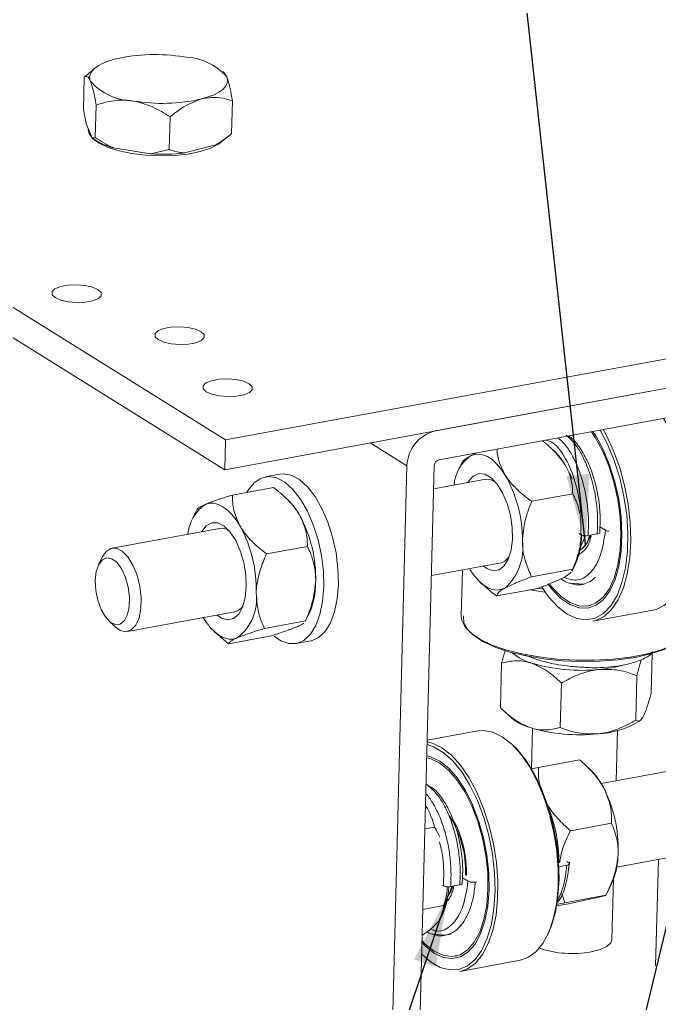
# Model space of a CAD drawing. Header units: millimetres. Extents: x 15 to 415, y 5 to 292.
# Drawn here: x 95.32 to 125.45, y 146.35 to 192.74 of the extents above; entities that cross this region are included whole.
import ezdxf

# ---------------------------------------------------------------- set-up
doc = ezdxf.new("R2010")
doc.units = ezdxf.units.MM
doc.dimstyles.new('SLDDIMSTYLE0', dxfattribs={"dimtxt": 0.18, "dimasz": 3.302, "dimexe": 0, "dimexo": 0.0625, "dimgap": 0, "dimtad": 0, "dimtih": 1, "dimtoh": 1, "dimdec": 0, "dimrnd": 1e-09, "dimzin": 0, "dimdsep": 46, "dimtxsty": 'Standard', "dimsah": 1, "dimcen": 0.09, "dimadec": 0, "dimazin": 0, "dimtfac": 3.302, "dimtdec": 0, "dimtofl": 0, "dimtmove": 0, "dimatfit": 3, "dimfxl": 1, "dimfrac": 2, "dimtolj": 1, "dimtzin": 0, "dimarcsym": 0})

msp = doc.modelspace()

# ---------------------------------------------------------------- linework, layer by layer
at = {"color": 7, "linetype": 'Continuous', "lineweight": 15}
for p, q in [((105.016, 172.918), (72.101, 193.438)), ((104.98, 171.515), (72.064, 192.035)), ((98.861, 190.451), (98.425, 190.092)), ((104.97, 190.212), (104.88, 190.294)), ((105.073, 190.036), (104.958, 190.199)), ((98.317, 188.497), (98.357, 190.035)), ((98.445, 190.102), (98.357, 190.035)), ((105.298, 187.367), (105.338, 188.905)), ((98.871, 187.175), (98.911, 188.713)), ((102.361, 186.61), (102.401, 188.148)), ((98.446, 187.82), (98.585, 187.49)), ((98.547, 187.58), (98.546, 187.546)), ((98.585, 187.49), (98.723, 187.159)), ((98.871, 187.175), (98.723, 187.159)), ((104.919, 187.055), (105.229, 187.31)), ((99.735, 186.687), (100.607, 186.546)), ((100.607, 186.546), (101.479, 186.405)), ((102.361, 186.61), (101.479, 186.405)), ((103.087, 186.453), (103.82, 186.642)), ((103.82, 186.642), (104.554, 186.831)), ((105.016, 172.918), (156.734, 182.46)), ((104.98, 171.515), (156.697, 181.057)), ((155.404, 180.819), (114.892, 173.344)), ((155.152, 179.376), (115.071, 171.98)), ((105.016, 172.918), (104.98, 171.515)), ((120.508, 172.389), (120.386, 172.504)), ((113.563, 171.702), (112.418, 127.736)), ((114.85, 171.707), (113.717, 128.209)), ((116.165, 171.867), (116.017, 171.56)), ((107.578, 171.309), (106.889, 171.182)), ((117.272, 171.064), (114.821, 170.612)), ((107.272, 170.679), (105.338, 170.322)), ((121.371, 170.381), (119.437, 170.024)), ((107.967, 170.075), (107.799, 170.233)), ((103.659, 169.626), (103.475, 169.246)), ((104.73, 168.75), (99.666, 167.815)), ((121.753, 168.445), (121.653, 168.507)), ((122.526, 168.486), (122.095, 168.406)), ((122.65, 168.827), (122.917, 168.66)), ((121.973, 167.976), (121.995, 168)), ((108.872, 167.897), (106.938, 167.54)), ((121.806, 167.775), (121.763, 167.749)), ((99.206, 167.396), (99.026, 167.023)), ((114.715, 166.524), (117.998, 167.13)), ((121.347, 166.743), (121.494, 167.047)), ((116.172, 166.793), (116.115, 164.612)), ((121.369, 166.819), (119.435, 166.462)), ((121.369, 166.819), (121.336, 166.749)), ((117.002, 166.219), (117.124, 166.103)), ((121.268, 166.166), (121.842, 166.111)), ((121.84, 166.11), (121.905, 166.122)), ((119.721, 165.92), (117.786, 165.563)), ((119.748, 165.918), (119.972, 165.884)), ((100.392, 163.882), (105.456, 164.816)), ((108.769, 164.355), (108.952, 164.733)), ((122.095, 165.09), (122.181, 165.106)), ((122.318, 164.368), (125.162, 164.893)), ((99.511, 164.393), (99.812, 164.109)), ((108.781, 164.387), (106.846, 164.03)), ((108.781, 164.387), (108.761, 164.359)), ((104.461, 163.904), (104.632, 163.743)), ((104.641, 163.753), (105.155, 163.301)), ((107.09, 163.658), (105.155, 163.301)), ((108.34, 163.315), (109.03, 163.442)), ((125.113, 162.846), (125.065, 160.983)), ((118.017, 162.39), (117.963, 160.29)), ((120.841, 161.454), (120.786, 159.354)), ((124.392, 161.8), (124.337, 159.7)), ((118.107, 160.154), (118.481, 159.813)), ((124.5, 159.656), (124.562, 159.708)), ((116.906, 159.198), (114.512, 158.756)), ((119.479, 159.315), (119.429, 157.407)), ((123.416, 156.84), (123.477, 159.211)), ((130.873, 158.216), (122.719, 156.711)), ((121.694, 157.833), (119.76, 157.476)), ((122.221, 157.348), (121.95, 157.603)), ((114.661, 156.565), (114.459, 156.689)), ((114.756, 155.068), (114.852, 154.663)), ((114.852, 154.663), (114.404, 154.58)), ((123.197, 154.846), (121.263, 154.489)), ((123.444, 152.778), (131.732, 154.307)), ((125.408, 153.14), (125.277, 148.123)), ((120.717, 152.794), (121.091, 152.864)), ((121.181, 152.982), (121.086, 153.041)), ((116.173, 152.274), (116.44, 152.108)), ((123.221, 149.357), (123.295, 152.215)), ((115.276, 151.893), (115.24, 151.915)), ((116.049, 151.933), (115.619, 151.854)), ((116.782, 152.068), (116.847, 152.08)), ((123.011, 151.601), (123.207, 152.006)), ((121.004, 151.097), (120.856, 151.526)), ((122.938, 151.454), (121.004, 151.097)), ((115.283, 150.963), (114.305, 150.782)), ((121.176, 151.049), (120.614, 150.945)), ((115.199, 150.463), (115.233, 150.535)), ((114.791, 149.613), (115.365, 149.558)), ((115.363, 149.558), (115.644, 149.61)), ((115.835, 148.577), (115.921, 148.593)), ((116.057, 147.856), (118.902, 148.38))]:
    msp.add_line(p, q, dxfattribs=at)
at = {"color": 8, "linetype": 'Continuous', "lineweight": 15}
msp.add_line((113.563, 171.702), (111.834, 172.779), dxfattribs=at)
at = {"color": 7, "linetype": 'Continuous', "lineweight": 15, "flags": 128}
for points in [[(99.838, 190.884), (99.523, 190.79), (99.248, 190.682), (99.018, 190.561), (98.837, 190.43), (98.707, 190.29), (98.631, 190.144), (98.611, 189.995), (98.646, 189.844)], [(105.073, 190.036), (105.108, 189.886), (105.088, 189.737), (105.012, 189.591), (104.882, 189.451), (104.701, 189.32), (104.471, 189.199), (104.196, 189.091), (103.881, 188.997)], [(104.851, 187.003), (104.677, 186.866), (104.302, 186.675), (103.817, 186.518), (103.244, 186.402), (102.608, 186.333), (101.936, 186.313), (101.258, 186.343), (100.604, 186.422), (100.001, 186.547), (99.477, 186.711), (99.054, 186.908), (98.751, 187.13), (98.582, 187.366), (98.546, 187.546)], [(99.013, 180.003), (98.748, 180.119), (98.394, 180.198), (97.991, 180.231), (97.59, 180.214), (97.238, 180.149), (96.979, 180.044), (96.842, 179.911), (96.845, 179.767), (96.987, 179.629), (97.252, 179.514), (97.607, 179.435), (98.009, 179.401), (98.41, 179.418), (98.762, 179.483), (99.022, 179.588), (99.159, 179.721), (99.155, 179.865), (99.013, 180.003)], [(103.863, 178.024), (103.599, 178.139), (103.244, 178.219), (102.842, 178.252), (102.44, 178.235), (102.089, 178.17), (101.829, 178.065), (101.692, 177.932), (101.695, 177.788), (101.838, 177.65), (102.102, 177.534), (102.457, 177.455), (102.859, 177.422), (103.261, 177.439), (103.612, 177.504), (103.872, 177.609), (104.009, 177.742), (104.006, 177.886), (103.863, 178.024)], [(106.128, 175.567), (105.863, 175.683), (105.508, 175.762), (105.106, 175.795), (104.705, 175.778), (104.353, 175.713), (104.093, 175.608), (103.957, 175.476), (103.96, 175.332), (104.102, 175.194), (104.367, 175.078), (104.722, 174.999), (105.124, 174.966), (105.525, 174.983), (105.877, 175.048), (106.137, 175.153), (106.273, 175.285), (106.27, 175.429), (106.128, 175.567)], [(125.162, 164.893), (125.3, 164.927), (125.694, 165.12), (126.048, 165.447), (126.354, 165.9), (126.602, 166.467), (126.788, 167.134), (126.905, 167.882), (126.952, 168.693), (126.926, 169.546), (126.829, 170.419), (126.662, 171.288), (126.432, 172.132), (126.142, 172.928), (125.801, 173.656), (125.648, 173.932)], [(119.91, 165.978), (120.236, 165.518), (120.669, 165.045), (121.117, 164.7), (121.569, 164.493), (122.012, 164.43), (122.433, 164.512), (122.822, 164.738), (123.167, 165.1), (123.46, 165.59), (123.692, 166.193), (123.856, 166.894), (123.95, 167.673), (123.969, 168.509), (123.913, 169.379), (123.785, 170.259), (123.587, 171.126), (123.324, 171.956), (123.005, 172.725), (122.658, 173.38)], [(122.317, 173.317), (122.455, 173.106), (122.807, 172.46), (123.111, 171.732), (123.358, 170.944), (123.541, 170.121), (123.653, 169.286), (123.692, 168.466), (123.656, 167.685), (123.547, 166.968), (123.367, 166.335), (123.123, 165.806), (122.821, 165.397), (122.47, 165.121), (122.083, 164.986), (121.669, 164.996), (121.242, 165.151), (120.815, 165.446), (120.401, 165.872), (120.228, 166.094)], [(122.252, 173.305), (122.43, 173.037), (122.775, 172.404), (123.073, 171.692), (123.315, 170.92), (123.493, 170.113), (123.603, 169.296), (123.641, 168.493), (123.606, 167.728), (123.499, 167.025), (123.323, 166.405), (123.084, 165.887), (122.788, 165.487), (122.445, 165.217), (122.065, 165.085), (121.66, 165.095), (121.242, 165.246), (120.824, 165.535), (120.418, 165.952), (120.294, 166.109)], [(122.803, 173.407), (122.956, 173.132), (123.297, 172.403), (123.587, 171.607), (123.818, 170.763), (123.984, 169.894), (124.081, 169.021), (124.107, 168.169), (124.061, 167.357), (123.943, 166.609), (123.758, 165.943), (123.509, 165.376), (123.204, 164.922), (122.85, 164.595), (122.456, 164.402), (122.318, 164.368)], [(118.18, 171.276), (117.987, 171.558), (117.783, 171.797), (117.571, 171.989), (117.356, 172.13), (117.141, 172.219), (116.93, 172.254), (116.726, 172.233), (116.532, 172.158)], [(106.021, 170.448), (106.082, 170.554), (106.362, 170.903), (106.686, 171.12), (107.044, 171.197), (107.423, 171.132), (107.808, 170.926), (108.187, 170.587), (108.544, 170.127), (108.869, 169.564), (109.148, 168.916), (109.371, 168.209), (109.531, 167.466), (109.622, 166.716), (109.64, 165.985)], [(107.578, 171.309), (107.734, 171.324), (108.112, 171.259), (108.498, 171.053), (108.876, 170.714), (109.234, 170.254), (109.558, 169.691), (109.837, 169.044), (110.061, 168.336), (110.221, 167.594), (110.311, 166.844), (110.33, 166.113)], [(116.43, 170.909), (116.463, 170.965), (116.683, 171.218), (116.945, 171.334), (117.233, 171.306), (117.528, 171.136), (117.812, 170.835), (118.068, 170.422), (118.279, 169.922), (118.432, 169.367), (118.517, 168.791), (118.529, 168.232), (118.467, 167.724), (118.336, 167.298), (118.142, 166.983), (117.9, 166.797), (117.622, 166.753), (117.329, 166.852), (117.156, 166.975)], [(117.732, 170.935), (117.475, 171.058), (117.272, 171.064)], [(105.704, 168.851), (105.516, 169.147), (105.315, 169.402), (105.106, 169.611), (104.892, 169.771), (104.677, 169.879), (104.464, 169.933), (104.256, 169.933), (104.059, 169.877)], [(103.889, 168.595), (103.894, 168.603), (104.106, 168.875), (104.363, 169.012), (104.648, 169.005), (104.943, 168.856), (105.231, 168.573), (105.492, 168.174), (105.71, 167.685), (105.872, 167.136), (105.967, 166.561), (105.99, 165.997)], [(121.749, 167.923), (121.86, 168.135), (121.943, 168.38)], [(99.206, 167.396), (99.373, 167.647), (99.606, 167.8), (99.871, 167.809), (100.147, 167.672), (100.414, 167.4), (100.653, 167.013), (100.845, 166.539), (100.977, 166.015), (101.039, 165.478), (101.026, 164.968), (100.939, 164.524), (100.784, 164.178), (100.573, 163.956), (100.322, 163.874), (100.05, 163.939), (99.812, 164.109)], [(98.874, 166.29), (98.899, 165.826), (98.993, 165.359), (99.149, 164.93), (99.352, 164.576), (99.585, 164.33), (99.827, 164.213), (100.056, 164.236), (100.252, 164.397), (100.397, 164.68), (100.48, 165.062), (100.491, 165.509), (100.431, 165.979), (100.305, 166.433), (100.123, 166.829), (99.903, 167.132), (99.663, 167.315), (99.425, 167.363), (99.21, 167.27), (99.037, 167.045), (98.922, 166.709), (98.874, 166.29)], [(117.998, 167.13), (118.18, 167.205), (118.382, 167.414)], [(116.529, 166.815), (116.722, 166.533), (116.926, 166.294), (117.138, 166.102), (117.353, 165.96), (117.568, 165.872), (117.779, 165.837), (117.983, 165.858), (118.177, 165.933)], [(110.33, 166.113), (110.274, 165.427), (110.148, 164.812), (109.955, 164.29), (109.703, 163.879), (109.4, 163.595), (109.057, 163.447), (109.03, 163.442)], [(105.99, 165.997), (105.939, 165.479), (105.817, 165.04), (105.633, 164.707), (105.396, 164.502), (105.123, 164.436), (104.83, 164.515), (104.615, 164.661)], [(109.64, 165.985), (109.585, 165.3), (109.459, 164.685), (109.266, 164.163), (109.013, 163.752), (108.71, 163.468), (108.367, 163.32), (107.997, 163.314), (107.613, 163.451), (107.299, 163.665)], [(120.071, 165.739), (119.854, 165.77), (119.389, 165.847)], [(103.963, 164.541), (104.11, 164.315), (104.311, 164.06), (104.52, 163.851), (104.734, 163.691), (104.949, 163.583), (105.163, 163.529), (105.37, 163.53), (105.567, 163.585)], [(116.115, 164.612), (116.144, 164.397), (116.304, 164.086), (116.602, 163.785), (117.03, 163.502), (117.576, 163.244), (118.227, 163.018), (118.966, 162.829), (119.773, 162.683), (120.628, 162.583), (121.509, 162.532), (122.392, 162.531), (123.255, 162.58), (124.075, 162.678), (124.832, 162.823), (125.506, 163.01), (126.078, 163.235), (126.535, 163.492), (126.771, 163.679)], [(126.71, 163.634), (126.613, 163.545), (126.21, 163.273), (125.682, 163.032), (125.043, 162.827), (124.31, 162.664), (123.504, 162.548), (122.646, 162.482), (121.76, 162.468), (120.87, 162.506), (120, 162.594), (119.173, 162.731), (118.414, 162.914), (117.742, 163.135), (117.175, 163.391), (116.729, 163.674), (116.416, 163.976), (116.245, 164.288), (116.221, 164.603), (116.223, 164.617)], [(118.902, 148.38), (119.264, 148.505), (119.637, 148.774), (119.965, 149.173), (120.24, 149.691), (120.454, 150.316), (120.602, 151.031), (120.68, 151.816), (120.686, 152.654), (120.62, 153.52), (120.484, 154.393), (120.281, 155.251), (120.016, 156.071), (119.697, 156.832), (119.331, 157.514), (118.928, 158.1), (118.499, 158.573), (118.054, 158.923), (117.606, 159.14), (117.165, 159.219), (116.906, 159.198)], [(114.51, 158.677), (114.761, 158.616), (115.21, 158.399), (115.655, 158.049), (116.084, 157.575), (116.487, 156.989), (116.852, 156.307), (117.172, 155.546), (117.436, 154.726), (117.639, 153.869), (117.776, 152.995), (117.841, 152.129), (117.835, 151.292), (117.757, 150.506), (117.609, 149.791), (117.395, 149.167), (117.121, 148.648), (116.793, 148.249), (116.42, 147.98), (116.057, 147.856)], [(114.25, 148.688), (114.675, 148.311), (115.127, 148.047), (115.574, 147.925), (116.006, 147.949), (116.409, 148.117), (116.773, 148.425), (117.088, 148.865), (117.345, 149.424), (117.538, 150.087), (117.66, 150.837), (117.71, 151.653), (117.684, 152.512), (117.585, 153.391), (117.414, 154.266), (117.177, 155.114), (116.88, 155.91), (116.531, 156.634), (116.139, 157.266), (115.715, 157.788), (115.271, 158.186), (114.819, 158.45), (114.507, 158.55)], [(118.537, 158.537), (118.732, 158.345), (119.156, 157.822), (119.548, 157.191), (119.897, 156.467), (120.194, 155.67), (120.431, 154.823), (120.602, 153.948), (120.701, 153.068), (120.727, 152.209), (120.677, 151.394), (120.555, 150.644), (120.362, 149.981), (120.19, 149.58)], [(114.493, 158.021), (114.678, 157.978), (115.106, 157.776), (115.53, 157.437), (115.938, 156.97), (116.316, 156.39), (116.653, 155.715), (116.939, 154.965), (117.166, 154.162), (117.326, 153.332), (117.414, 152.5), (117.428, 151.69), (117.368, 150.927), (117.235, 150.235), (117.033, 149.635), (116.768, 149.144), (116.449, 148.778), (116.086, 148.548), (115.688, 148.461), (115.269, 148.519), (114.84, 148.721), (114.416, 149.06), (114.264, 149.217)], [(114.491, 157.924), (114.684, 157.88), (115.103, 157.683), (115.519, 157.35), (115.918, 156.893), (116.288, 156.325), (116.618, 155.664), (116.899, 154.929), (117.121, 154.144), (117.277, 153.331), (117.364, 152.515), (117.378, 151.722), (117.319, 150.975), (117.188, 150.298), (116.99, 149.709), (116.731, 149.229), (116.419, 148.87), (116.063, 148.645), (115.673, 148.56), (115.262, 148.617), (114.843, 148.814), (114.427, 149.147), (114.267, 149.313)], [(115.489, 151.412), (115.599, 151.622), (115.681, 151.865)], [(122.234, 148.777), (122.662, 148.886), (122.983, 149.034), (123.173, 149.21), (123.221, 149.357)]]:
    msp.add_lwpolyline(points, dxfattribs=at)
at = {"color": 7, "linetype": 'Continuous', "lineweight": 15}
for centre, radius, start, end in [((101.687, 182.788), 8.304, 80.5495, 102.8714), ((102.997, 188.226), 2.755, 41.095, 88.8755), ((100.722, 191.655), 2.755, 221.095, 268.8755), ((102.032, 197.093), 8.304, 260.5495, 282.8714), ((100.497, 189.64), 3.05, 234.4375, 255.533), ((103.832, 188.419), 1.744, 294.4499, 308.5363), ((102.011, 195.533), 9.143, 266.6635, 276.7574), ((115.301, 171.653), 1.739, 103.6075, 178.3911), ((117.693, 170.628), 1.92, 127.1751, 175.2062), ((118.514, 170.32), 2.873, 30.8295, 46.0516), ((115.139, 171.698), 0.29, 103.6075, 178.3911), ((116.796, 169.249), 4.898, 21.7284, 31.2962), ((112.833, 168.198), 6.17, 359.6736, 29.9228), ((105.19, 168.273), 1.963, 125.1925, 174.1154), ((105.835, 167.89), 3.052, 28.9609, 45.7122), ((103.003, 166.385), 6.26, 358.5085, 28.46), ((100.201, 165.868), 6.26, 358.5085, 28.46), ((104.812, 168.153), 0.602, 51.0436, 97.7693), ((118.183, 168.499), 3.615, 336.3131, 358.701), ((121.058, 168.624), 1.119, 306.0225, 349.3997), ((116.482, 167.828), 2.543, 311.8105, 7.5798), ((105.669, 166.189), 3.591, 336.0921, 0.5346), ((104.16, 165.425), 2.316, 307.4223, 6.9627), ((105.321, 165.4), 0.6, 283.0257, 329.9787), ((120.08, 164.675), 2.371, 229.1607, 254.3731), ((121.776, 170.248), 8.195, 253.4505, 275.9751), ((122.123, 167.997), 5.922, 274.9038, 286.1826), ((120.027, 161.698), 2.438, 230.6364, 254.1704), ((122.395, 163.034), 3.98, 272.2259, 301.9222), ((121.697, 167.208), 8.195, 253.4505, 275.9751), ((119.929, 155.024), 3.264, 25.3033, 45.3843), ((117.171, 153.651), 6.344, 356.1928, 25.8721), ((114.252, 153.115), 6.462, 358.7874, 22.6946), ((111.495, 152.602), 4.824, 357.7351, 32.4432), ((111.069, 152.52), 5.299, 358.4848, 27.7792), ((120.079, 153.406), 3.427, 335.8858, 357.0559), ((112.029, 151.958), 3.506, 336.0471, 357.9923), ((121.345, 153.621), 4.924, 251.6809, 280.4022)]:
    msp.add_arc(centre, radius, start, end, dxfattribs=at)
for points, knots in [([(98.357, 190.035), (98.398, 190.054), (98.481, 190.094), (98.58, 189.993), (98.634, 189.87), (98.646, 189.844)], [0, 0, 0, 0, 0.432383, 0.879551, 1, 1, 1, 1]), ([(98.646, 189.844), (98.694, 189.701), (98.789, 189.416), (98.87, 188.946), (98.911, 188.713)], [0, 0, 0, 0, 0.503997, 1, 1, 1, 1]), ([(105.338, 188.905), (105.303, 189.105), (105.231, 189.513), (105.139, 189.869), (105.085, 190.007), (105.073, 190.036)], [0, 0, 0, 0, 0.432383, 0.879551, 1, 1, 1, 1]), ([(98.911, 188.713), (99.152, 188.784), (99.644, 188.929), (100.25, 188.959), (100.595, 188.911), (100.668, 188.901)], [0, 0, 0, 0, 0.432383, 0.879551, 1, 1, 1, 1]), ([(100.668, 188.901), (100.974, 188.824), (101.582, 188.671), (102.129, 188.322), (102.401, 188.148)], [0, 0, 0, 0, 0.503997, 1, 1, 1, 1]), ([(102.401, 188.148), (102.575, 188.29), (103.045, 188.673), (103.558, 188.872), (103.881, 188.997)], [0, 0, 0, 0, 0.371084, 1, 1, 1, 1]), ([(103.881, 188.997), (103.906, 189.003), (104.108, 189.053), (104.494, 189.088), (104.954, 189.026), (105.228, 188.939), (105.338, 188.905)], [0, 0, 0, 0, 0.047104, 0.397299, 0.760114, 1, 1, 1, 1]), ([(98.446, 187.82), (98.445, 187.827), (98.399, 188.027), (98.357, 188.266), (98.317, 188.497)], [0, 0, 0, 0, 0.038997, 1, 1, 1, 1]), ([(99.735, 186.687), (99.723, 186.692), (99.424, 186.826), (99.142, 187.004), (98.871, 187.175)], [0, 0, 0, 0, 0.038997, 1, 1, 1, 1]), ([(105.298, 187.367), (105.185, 187.275), (104.944, 187.076), (104.69, 186.917), (104.554, 186.831)], [0, 0, 0, 0, 0.464966, 1, 1, 1, 1]), ([(103.087, 186.453), (103.016, 186.46), (102.766, 186.485), (102.53, 186.558), (102.361, 186.61)], [0, 0, 0, 0, 0.282256, 1, 1, 1, 1]), ([(122.641, 168.552), (122.654, 168.792), (122.684, 169.32), (122.597, 170.181), (122.402, 171.064), (122.106, 171.88), (121.725, 172.551), (121.387, 172.978), (121.185, 173.091), (121.137, 173.118)], [0, 0, 0, 0, 0.133553, 0.293743, 0.45523, 0.618412, 0.783225, 0.949123, 1, 1, 1, 1]), ([(119.935, 172.878), (120.048, 172.792), (120.473, 172.469), (120.766, 172.079), (120.981, 171.793)], [0, 0, 0, 0, 0.266424, 1, 1, 1, 1]), ([(116.532, 172.158), (116.407, 172.082), (116.214, 171.966), (116.189, 171.887), (116.18, 171.86)], [0, 0, 0, 0, 0.64891, 1, 1, 1, 1]), ([(116.852, 172.309), (116.778, 172.277), (116.654, 172.224), (116.567, 172.177), (116.532, 172.158)], [0, 0, 0, 0, 0.597019, 1, 1, 1, 1]), ([(118.18, 171.276), (118.034, 171.575), (117.834, 171.982), (117.814, 172.379), (117.808, 172.485)], [0, 0, 0, 0, 0.7335763, 1, 1, 1, 1]), ([(120.981, 171.793), (120.998, 171.765), (121.115, 171.572), (121.273, 171.195), (121.359, 170.749), (121.368, 170.479), (121.371, 170.381)], [0, 0, 0, 0, 0.059231, 0.41722, 0.788379, 1, 1, 1, 1]), ([(119.437, 170.024), (119.33, 170.103), (119.044, 170.316), (118.617, 170.699), (118.323, 171.05), (118.197, 171.249), (118.18, 171.276)], [0, 0, 0, 0, 0.211625, 0.570723, 0.940768, 1, 1, 1, 1]), ([(105.338, 170.322), (105.121, 170.253), (104.679, 170.114), (104.27, 169.966), (104.096, 169.893), (104.059, 169.877)], [0, 0, 0, 0, 0.432383, 0.879551, 1, 1, 1, 1]), ([(105.704, 168.851), (105.589, 169.1), (105.359, 169.595), (105.345, 170.081), (105.338, 170.322)], [0, 0, 0, 0, 0.503997, 1, 1, 1, 1]), ([(107.272, 170.679), (107.483, 170.507), (107.912, 170.158), (108.305, 169.699), (108.471, 169.426), (108.506, 169.368)], [0, 0, 0, 0, 0.432383, 0.879551, 1, 1, 1, 1]), ([(121.371, 170.381), (121.482, 170.16), (121.625, 169.872), (121.68, 169.539), (121.692, 169.462)], [0, 0, 0, 0, 0.769086, 1, 1, 1, 1]), ([(104.059, 169.877), (103.932, 169.817), (103.712, 169.712), (103.682, 169.648), (103.669, 169.621)], [0, 0, 0, 0, 0.572425, 1, 1, 1, 1]), ([(119.002, 168.163), (119.027, 168.481), (119.078, 169.112), (119.318, 169.722), (119.437, 170.024)], [0, 0, 0, 0, 0.503997, 1, 1, 1, 1]), ([(108.506, 169.368), (108.622, 169.119), (108.851, 168.624), (108.865, 168.138), (108.872, 167.897)], [0, 0, 0, 0, 0.503997, 1, 1, 1, 1]), ([(106.938, 167.54), (106.727, 167.712), (106.298, 168.061), (105.905, 168.52), (105.74, 168.793), (105.704, 168.851)], [0, 0, 0, 0, 0.432383, 0.879551, 1, 1, 1, 1]), ([(121.778, 168.483), (121.756, 168.231), (121.708, 167.667), (121.49, 167.121), (121.369, 166.819)], [0, 0, 0, 0, 0.4459021, 1, 1, 1, 1]), ([(122.095, 168.406), (122.065, 168.402), (122.005, 168.394), (121.904, 168.399), (121.813, 168.416), (121.773, 168.436), (121.753, 168.445)], [0, 0, 0, 0, 0.250029, 0.499878, 0.749831, 1, 1, 1, 1]), ([(122.203, 168.426), (122.159, 168.312), (122.068, 168.075), (121.922, 167.868), (121.83, 167.806), (121.803, 167.789)], [0, 0, 0, 0, 0.400058, 0.828729, 1, 1, 1, 1]), ([(122.644, 168.552), (122.644, 168.547), (122.643, 168.53), (122.603, 168.505), (122.552, 168.492), (122.526, 168.486)], [0, 0, 0, 0, 0.178211, 0.588372, 1, 1, 1, 1]), ([(122.917, 168.66), (122.936, 168.651), (122.976, 168.632), (123.037, 168.617), (123.07, 168.616), (123.07, 168.616)], [0, 0, 0, 0, 0.49781, 0.995193, 1, 1, 1, 1]), ([(119.435, 166.462), (119.333, 166.687), (119.128, 167.145), (119.011, 167.739), (119.004, 168.089), (119.002, 168.163)], [0, 0, 0, 0, 0.432383, 0.879551, 1, 1, 1, 1]), ([(106.459, 165.705), (106.46, 165.741), (106.469, 165.997), (106.549, 166.489), (106.734, 167.067), (106.883, 167.414), (106.938, 167.54)], [0, 0, 0, 0, 0.059231, 0.41722, 0.788379, 1, 1, 1, 1]), ([(108.872, 167.897), (108.921, 167.79), (109.051, 167.501), (109.209, 166.987), (109.265, 166.52), (109.261, 166.258), (109.26, 166.222)], [0, 0, 0, 0, 0.211625, 0.570723, 0.940768, 1, 1, 1, 1]), ([(121.304, 166.683), (121.244, 166.627), (121.168, 166.556), (121.011, 166.468), (120.978, 166.45)], [0, 0, 0, 0, 0.787798, 1, 1, 1, 1]), ([(109.26, 166.222), (109.212, 165.831), (109.135, 165.208), (108.877, 164.61), (108.781, 164.387)], [0, 0, 0, 0, 0.627353, 1, 1, 1, 1]), ([(117.123, 166.117), (117.236, 166.01), (117.441, 165.816), (117.679, 165.642), (117.786, 165.563)], [0, 0, 0, 0, 0.549279, 1, 1, 1, 1]), ([(118.177, 165.933), (118.347, 166.016), (118.684, 166.182), (119.186, 166.369), (119.435, 166.462)], [0, 0, 0, 0, 0.503997, 1, 1, 1, 1]), ([(120.978, 166.45), (120.808, 166.366), (120.471, 166.2), (119.969, 166.013), (119.721, 165.92)], [0, 0, 0, 0, 0.503997, 1, 1, 1, 1]), ([(120.819, 166.376), (120.931, 166.289), (121.082, 166.172), (121.23, 166.167), (121.268, 166.166)], [0, 0, 0, 0, 0.744805, 1, 1, 1, 1]), ([(121.841, 166.118), (121.827, 166.113), (121.692, 166.065), (121.511, 166.076), (121.345, 166.144), (121.312, 166.157)], [0, 0, 0, 0, 0.083898, 0.819392, 1, 1, 1, 1]), ([(106.846, 164.03), (106.761, 164.219), (106.533, 164.728), (106.487, 165.328), (106.459, 165.705)], [0, 0, 0, 0, 0.372647, 1, 1, 1, 1]), ([(117.786, 165.563), (117.798, 165.606), (117.821, 165.693), (117.989, 165.827), (118.144, 165.914), (118.177, 165.933)], [0, 0, 0, 0, 0.432383, 0.879551, 1, 1, 1, 1]), ([(108.707, 164.286), (108.644, 164.243), (108.564, 164.188), (108.403, 164.117), (108.369, 164.102)], [0, 0, 0, 0, 0.787798, 1, 1, 1, 1]), ([(105.567, 163.585), (105.741, 163.654), (106.086, 163.791), (106.594, 163.951), (106.846, 164.03)], [0, 0, 0, 0, 0.503997, 1, 1, 1, 1]), ([(108.369, 164.102), (108.195, 164.034), (107.85, 163.897), (107.342, 163.737), (107.09, 163.658)], [0, 0, 0, 0, 0.503997, 1, 1, 1, 1]), ([(105.155, 163.301), (105.17, 163.332), (105.199, 163.396), (105.374, 163.5), (105.533, 163.57), (105.567, 163.585)], [0, 0, 0, 0, 0.432383, 0.879551, 1, 1, 1, 1]), ([(118.19, 162.989), (118.158, 162.89), (118.099, 162.708), (118.043, 162.489), (118.017, 162.39)], [0, 0, 0, 0, 0.5451578, 1, 1, 1, 1]), ([(121.89, 162.2), (121.974, 162.192), (122.244, 162.169), (122.726, 162.181), (123.355, 162.225), (124.028, 162.345), (124.645, 162.553), (125.05, 162.768), (125.113, 162.916), (125.124, 162.943)], [0, 0, 0, 0, 0.056709, 0.182009, 0.333784, 0.511255, 0.715368, 0.947209, 1, 1, 1, 1]), ([(118.017, 162.39), (118.213, 162.436), (118.613, 162.529), (119.103, 162.494), (119.382, 162.41), (119.441, 162.392)], [0, 0, 0, 0, 0.432383, 0.879551, 1, 1, 1, 1]), ([(119.127, 162.768), (119.43, 162.656), (120.022, 162.437), (121.008, 162.25), (121.629, 162.214), (121.89, 162.2)], [0, 0, 0, 0, 0.378214, 0.739078, 1, 1, 1, 1]), ([(119.441, 162.392), (119.689, 162.283), (120.181, 162.065), (120.622, 161.657), (120.841, 161.454)], [0, 0, 0, 0, 0.503997, 1, 1, 1, 1]), ([(124.392, 161.8), (124.418, 161.897), (124.487, 162.16), (124.563, 162.432), (124.614, 162.553), (124.619, 162.566)], [0, 0, 0, 0, 0.346285, 0.933884, 1, 1, 1, 1]), ([(120.841, 161.454), (121.087, 161.587), (121.587, 161.859), (122.204, 162.046), (122.554, 162.088), (122.629, 162.097)], [0, 0, 0, 0, 0.432383, 0.879551, 1, 1, 1, 1]), ([(122.629, 162.097), (122.94, 162.1), (123.559, 162.107), (124.116, 161.902), (124.392, 161.8)], [0, 0, 0, 0, 0.503997, 1, 1, 1, 1]), ([(125.065, 160.983), (125.02, 160.809), (124.898, 160.343), (124.77, 160.053), (124.689, 159.871)], [0, 0, 0, 0, 0.372647, 1, 1, 1, 1]), ([(119.362, 159.352), (119.115, 159.462), (118.623, 159.679), (118.182, 160.088), (117.963, 160.29)], [0, 0, 0, 0, 0.503997, 1, 1, 1, 1]), ([(124.337, 159.7), (124.091, 159.567), (123.591, 159.295), (122.975, 159.108), (122.624, 159.066), (122.55, 159.057)], [0, 0, 0, 0, 0.432383, 0.879551, 1, 1, 1, 1]), ([(124.689, 159.871), (124.681, 159.858), (124.629, 159.768), (124.531, 159.666), (124.423, 159.651), (124.36, 159.687), (124.337, 159.7)], [0, 0, 0, 0, 0.059231, 0.41722, 0.788379, 1, 1, 1, 1]), ([(120.786, 159.354), (120.59, 159.309), (120.191, 159.215), (119.7, 159.25), (119.421, 159.334), (119.362, 159.352)], [0, 0, 0, 0, 0.432383, 0.879551, 1, 1, 1, 1]), ([(122.55, 159.057), (122.238, 159.054), (121.619, 159.047), (121.063, 159.253), (120.786, 159.354)], [0, 0, 0, 0, 0.503997, 1, 1, 1, 1]), ([(121.694, 157.833), (121.899, 157.647), (122.314, 157.269), (122.691, 156.775), (122.846, 156.482), (122.879, 156.419)], [0, 0, 0, 0, 0.432383, 0.879551, 1, 1, 1, 1]), ([(119.76, 157.476), (119.647, 157.452), (119.528, 157.428), (119.424, 157.406), (119.419, 157.405)], [0, 0, 0, 0, 0.954273, 1, 1, 1, 1]), ([(119.95, 156.284), (119.897, 156.423), (119.744, 156.826), (119.754, 157.219), (119.76, 157.476)], [0, 0, 0, 0, 0.3468418, 1, 1, 1, 1]), ([(114.592, 156.583), (114.58, 156.595), (114.536, 156.638), (114.491, 156.654), (114.458, 156.666)], [0, 0, 0, 0, 0.266044, 1, 1, 1, 1]), ([(116.164, 151.999), (116.178, 152.239), (116.208, 152.767), (116.12, 153.629), (115.925, 154.512), (115.629, 155.328), (115.248, 155.999), (114.91, 156.425), (114.708, 156.538), (114.661, 156.565)], [0, 0, 0, 0, 0.133553, 0.293743, 0.45523, 0.618412, 0.783225, 0.949123, 1, 1, 1, 1]), ([(122.879, 156.419), (122.986, 156.152), (123.199, 155.621), (123.198, 155.103), (123.197, 154.846)], [0, 0, 0, 0, 0.503997, 1, 1, 1, 1]), ([(121.263, 154.489), (121.059, 154.675), (120.643, 155.053), (120.267, 155.547), (120.111, 155.84), (120.078, 155.902)], [0, 0, 0, 0, 0.432383, 0.879551, 1, 1, 1, 1]), ([(114.852, 154.663), (114.92, 154.551), (115.014, 154.397), (115.085, 154.227), (115.104, 154.181)], [0, 0, 0, 0, 0.725398, 1, 1, 1, 1]), ([(120.755, 152.977), (120.791, 153.191), (120.877, 153.704), (121.121, 154.2), (121.263, 154.489)], [0, 0, 0, 0, 0.418574, 1, 1, 1, 1]), ([(123.197, 154.846), (123.281, 154.632), (123.451, 154.198), (123.523, 153.634), (123.505, 153.301), (123.501, 153.23)], [0, 0, 0, 0, 0.432383, 0.879551, 1, 1, 1, 1]), ([(123.501, 153.23), (123.453, 152.927), (123.358, 152.326), (123.077, 151.743), (122.938, 151.454)], [0, 0, 0, 0, 0.503997, 1, 1, 1, 1]), ([(120.638, 151.1), (120.672, 151.139), (120.866, 151.366), (121.093, 152.026), (121.177, 152.696), (121.219, 153.024)], [0, 0, 0, 0, 0.096183, 0.557968, 1, 1, 1, 1]), ([(121.091, 152.864), (121.118, 152.87), (121.171, 152.883), (121.213, 152.914), (121.221, 152.949), (121.194, 152.971), (121.181, 152.982)], [0, 0, 0, 0, 0.250029, 0.499878, 0.749831, 1, 1, 1, 1]), ([(115.619, 151.854), (115.589, 151.85), (115.528, 151.842), (115.428, 151.847), (115.336, 151.864), (115.296, 151.883), (115.276, 151.893)], [0, 0, 0, 0, 0.250029, 0.499878, 0.749831, 1, 1, 1, 1]), ([(115.459, 151.847), (115.458, 151.788), (115.452, 151.485), (115.358, 151.195), (115.283, 150.963)], [0, 0, 0, 0, 0.1974747, 1, 1, 1, 1]), ([(115.727, 151.874), (115.683, 151.756), (115.604, 151.542), (115.496, 151.412), (115.448, 151.353)], [0, 0, 0, 0, 0.549266, 1, 1, 1, 1]), ([(116.167, 151.999), (116.167, 151.994), (116.166, 151.978), (116.127, 151.952), (116.075, 151.94), (116.049, 151.933)], [0, 0, 0, 0, 0.178211, 0.588372, 1, 1, 1, 1]), ([(116.44, 152.108), (116.46, 152.098), (116.499, 152.078), (116.591, 152.061), (116.692, 152.056), (116.752, 152.064), (116.782, 152.068)], [0, 0, 0, 0, 0.24999, 0.499766, 0.749437, 1, 1, 1, 1]), ([(122.491, 151.331), (122.259, 151.28), (121.891, 151.198), (121.37, 151.089), (121.176, 151.049)], [0, 0, 0, 0, 0.627353, 1, 1, 1, 1]), ([(122.938, 151.454), (122.931, 151.45), (122.912, 151.439), (122.809, 151.408), (122.637, 151.365), (122.508, 151.335), (122.491, 151.331)], [0, 0, 0, 0, 0.211625, 0.570723, 0.940768, 1, 1, 1, 1]), ([(115.283, 150.963), (115.289, 150.865), (115.301, 150.667), (115.179, 150.397), (115.049, 150.231), (115.021, 150.196)], [0, 0, 0, 0, 0.432383, 0.879551, 1, 1, 1, 1]), ([(120.618, 151.016), (120.638, 151.02), (120.756, 151.045), (120.891, 151.074), (121.004, 151.097)], [0, 0, 0, 0, 0.166316, 1, 1, 1, 1]), ([(115.021, 150.196), (114.88, 150.042), (114.681, 149.827), (114.364, 149.606), (114.273, 149.542)], [0, 0, 0, 0, 0.712175, 1, 1, 1, 1]), ([(114.518, 149.719), (114.571, 149.68), (114.663, 149.612), (114.754, 149.613), (114.791, 149.613)], [0, 0, 0, 0, 0.581995, 1, 1, 1, 1]), ([(115.364, 149.565), (115.35, 149.56), (115.215, 149.513), (115.034, 149.524), (114.868, 149.591), (114.835, 149.604)], [0, 0, 0, 0, 0.083898, 0.819392, 1, 1, 1, 1])]:
    msp.add_open_spline(points, degree=3, knots=knots, dxfattribs=at)
at = {"color": 8, "linetype": 'Continuous', "lineweight": 15}
for points, knots in [([(122.526, 168.486), (122.536, 168.718), (122.558, 169.185), (122.501, 169.915), (122.38, 170.632), (122.194, 171.312), (121.957, 171.931), (121.676, 172.461), (121.374, 172.879), (121.167, 173.053), (121.068, 173.136)], [0, 0, 0, 0, 0.126164, 0.253811, 0.380466, 0.506199, 0.633746, 0.760796, 0.886314, 1, 1, 1, 1]), ([(121.753, 168.445), (121.762, 168.889), (121.78, 169.774), (121.475, 171.119), (120.993, 172.189), (120.482, 172.832), (120.185, 172.887), (120.087, 172.906)], [0, 0, 0, 0, 0.223193, 0.445146, 0.669024, 0.891392, 1, 1, 1, 1]), ([(120.683, 173.016), (120.766, 172.945), (120.959, 172.782), (121.246, 172.381), (121.527, 171.852), (121.764, 171.233), (121.95, 170.552), (122.071, 169.836), (122.128, 169.105), (122.106, 168.638), (122.095, 168.406)], [0, 0, 0, 0, 0.0981008, 0.2258259, 0.3551096, 0.4848995, 0.612844, 0.7417258, 0.8716173, 1, 1, 1, 1]), ([(120.949, 166.436), (121.149, 166.368), (121.605, 166.214), (122.228, 166.602), (122.732, 167.427), (122.855, 168.248), (122.917, 168.66)], [0, 0, 0, 0, 0.2087028, 0.4734979, 0.7360153, 1, 1, 1, 1]), ([(122.248, 168.434), (122.233, 168.365), (122.168, 168.06), (121.966, 167.713), (121.745, 167.571), (121.658, 167.515)], [0, 0, 0, 0, 0.150517, 0.664414, 1, 1, 1, 1]), ([(122.438, 166.44), (122.351, 166.36), (122.168, 166.194), (121.953, 166.144), (121.841, 166.118)], [0, 0, 0, 0, 0.476741, 1, 1, 1, 1]), ([(116.049, 151.933), (116.06, 152.165), (116.082, 152.632), (116.024, 153.363), (115.903, 154.079), (115.718, 154.76), (115.48, 155.379), (115.199, 155.908), (114.898, 156.327), (114.69, 156.501), (114.592, 156.583)], [0, 0, 0, 0, 0.126164, 0.253811, 0.380466, 0.506199, 0.633746, 0.760796, 0.886314, 1, 1, 1, 1]), ([(114.447, 156.241), (114.45, 156.238), (114.56, 156.137), (114.768, 155.821), (115.05, 155.301), (115.287, 154.68), (115.473, 154), (115.594, 153.283), (115.651, 152.553), (115.63, 152.086), (115.619, 151.854)], [0, 0, 0, 0, 0.00342, 0.144554, 0.287409, 0.430825, 0.572201, 0.714612, 0.85814, 1, 1, 1, 1]), ([(114.732, 155.052), (114.66, 155.258), (114.574, 155.507), (114.452, 155.637), (114.432, 155.659)], [0, 0, 0, 0, 0.829745, 1, 1, 1, 1]), ([(115.276, 151.893), (115.294, 152.341), (115.321, 153.046), (115.15, 153.723), (115.088, 153.969)], [0, 0, 0, 0, 0.636102, 1, 1, 1, 1]), ([(120.642, 151.174), (120.712, 151.315), (120.861, 151.616), (121.016, 152.192), (121.067, 152.641), (121.091, 152.864)], [0, 0, 0, 0, 0.305938, 0.654996, 1, 1, 1, 1]), ([(114.654, 149.845), (114.792, 149.801), (115.185, 149.677), (115.75, 150.056), (116.255, 150.873), (116.378, 151.695), (116.44, 152.108)], [0, 0, 0, 0, 0.1544656, 0.4374103, 0.7179212, 1, 1, 1, 1]), ([(116.782, 152.068), (116.758, 151.845), (116.708, 151.395), (116.542, 150.804), (116.317, 150.303), (116.033, 149.918), (115.713, 149.655), (115.475, 149.594), (115.364, 149.565)], [0, 0, 0, 0, 0.169013, 0.340011, 0.509681, 0.678117, 0.848982, 1, 1, 1, 1]), ([(115.771, 151.882), (115.756, 151.813), (115.69, 151.51), (115.552, 151.239), (115.408, 151.134), (115.394, 151.124)], [0, 0, 0, 0, 0.209499, 0.92477, 1, 1, 1, 1])]:
    msp.add_open_spline(points, degree=3, knots=knots, dxfattribs=at)

# ---------------------------------------------------------------- leaders
at = {"color": 7, "linetype": 'Continuous', "lineweight": 0}
for points in [[(121.979, 167.982), (115.932, 223.078)], [(128.607, 161.753), (114.17, 101.713)], [(115.467, 151.38), (98.646, 101.593)]]:
    msp.add_leader(points, dimstyle='SLDDIMSTYLE0', dxfattribs=at)

doc.saveas('drawing.dxf')
